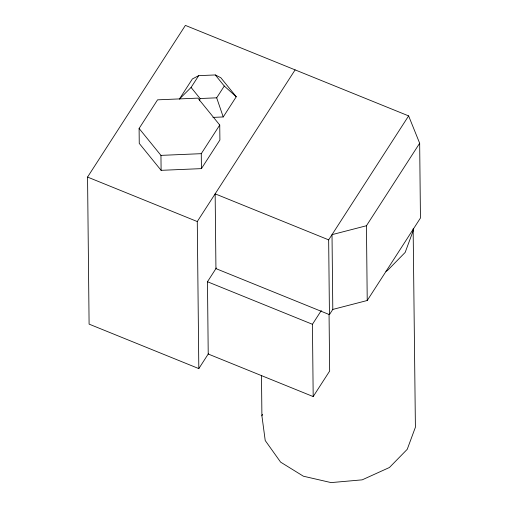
<?xml version="1.0" encoding="UTF-8"?>
<svg xmlns="http://www.w3.org/2000/svg" width="508" height="508" viewBox="0 0 508 508"><rect width="100%" height="100%" fill="white"/><g stroke="black" fill="none" stroke-linecap="round" stroke-linejoin="round"><path stroke-width="0.76" d="M199.466 100.794L200.076 98.527L191.078 87.446L198.685 75.654L215.284 74.949L220.834 77.749L236.264 96.749L223.228 116.954L212.947 117.392M413.137 228.791L415.404 427.234L407.232 449.32L389.433 467.5L362.204 479.844L331.095 482.6L303.378 476.206L280.613 462.134L265.22 440.531L261.906 415.798L262.452 414.325M413.341 230.34L405.168 252.419L387.369 270.599L385.934 271.247M208.686 353.301L198.819 368.605L89.097 324.123L87.554 177.07L185.395 25.4L408.623 115.894L419.665 143.243L420.446 218.015L367.227 300.507L332.797 309.423L332.016 234.652L366.446 225.743L419.665 143.243M139.097 128.46L157.563 99.835L197.885 98.127L219.742 125.038L219.901 139.992L201.428 168.624L161.112 170.332L139.256 143.415L139.097 128.46L160.953 155.378L161.112 170.332M223.228 116.954L216.681 97.822L224.282 86.036L215.284 74.949M201.428 168.624L201.276 153.67L219.742 125.038M198.819 368.605L197.275 221.551L295.116 69.882M329.063 314.484L329.654 371.05L313.188 396.57L208.223 354.019L207.467 281.737L216.332 267.995M328.657 239.859L215.151 193.846L215.938 268.611L329.444 314.63L328.657 239.859L408.623 115.894M313.188 396.57L312.433 324.288L321.297 310.547M329.444 314.63L332.88 309.296M191.078 87.446L179.337 99.162L192.373 78.956L198.685 75.654M200.076 98.527L216.681 97.822M160.953 155.378L201.276 153.67M87.554 177.07L197.275 221.551M207.467 281.737L312.433 324.288M224.282 86.036L236.264 96.749M366.446 225.743L367.227 300.507M261.487 375.469L261.906 415.798"/></g></svg>
